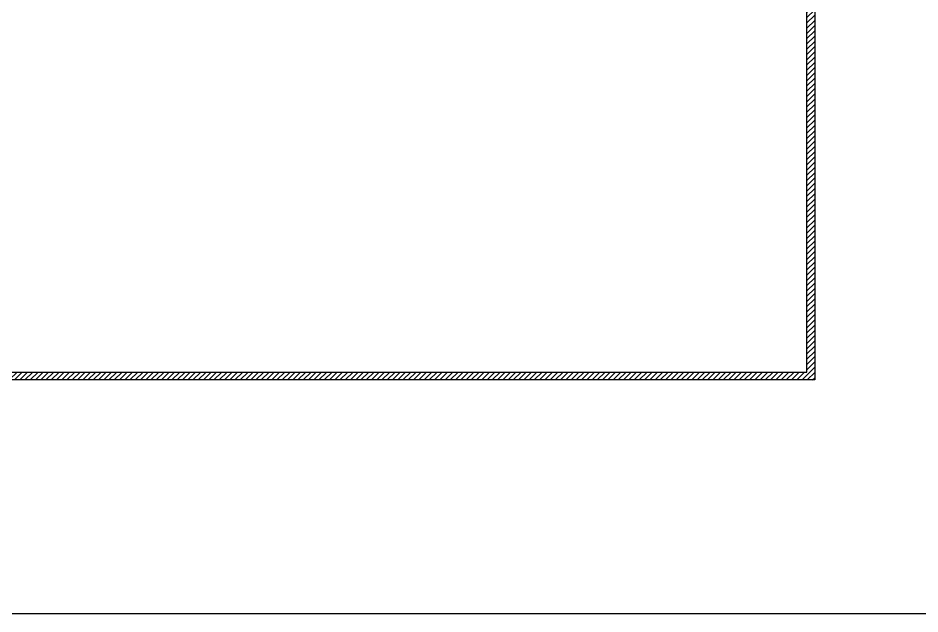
# Model space of a CAD drawing. Header units: metres. Extents: x 0 to 191, y 0 to 87.
# Drawn here: x 127.56 to 150.7, y 23 to 38.27 of the extents above; entities that cross this region are included whole.
import ezdxf

# ---------------------------------------------------------------- set-up
doc = ezdxf.new("R2010")
doc.units = ezdxf.units.M
doc.layers.add('CANALIZACIONES ... BANCO', color=30, linetype='Continuous', lineweight=25, true_color=0xff7f00)
doc.layers.add('vistas', color=178, linetype='Continuous', lineweight=25, true_color=0x000000)

msp = doc.modelspace()

# ---------------------------------------------------------------- hatches: boundary and pattern name
at = {"layer": 'CANALIZACIONES ... BANCO', "transparency": 33554687}
h = msp.add_hatch(dxfattribs=at)
h.set_pattern_fill('ANSI31', color=256, scale=0.03, style=0, pattern_type=0)
h.paths.add_polyline_path([(86.7, 29.2), (147.8, 29.2), (147.8, 45.8), (158.86, 45.8), (158.86, 45.6), (148, 45.6), (148, 29), (86.7, 29)], flags=0)

# ---------------------------------------------------------------- linework, layer by layer
at = {"layer": 'CANALIZACIONES ... BANCO'}
for p, q in [((147.8, 29.2), (147.8, 45.8)), ((148, 45.6), (148, 29)), ((86.7, 29.2), (147.8, 29.2)), ((148, 29), (86.7, 29))]:
    msp.add_line(p, q, dxfattribs=at)
at = {"layer": 'vistas', "color": 16, "ltscale": 0.0001, "true_color": 0x800000}
msp.add_lwpolyline([(111, 53), (151, 53), (151, 23), (111, 23), (111, 53)], dxfattribs=at)

doc.saveas('drawing.dxf')
